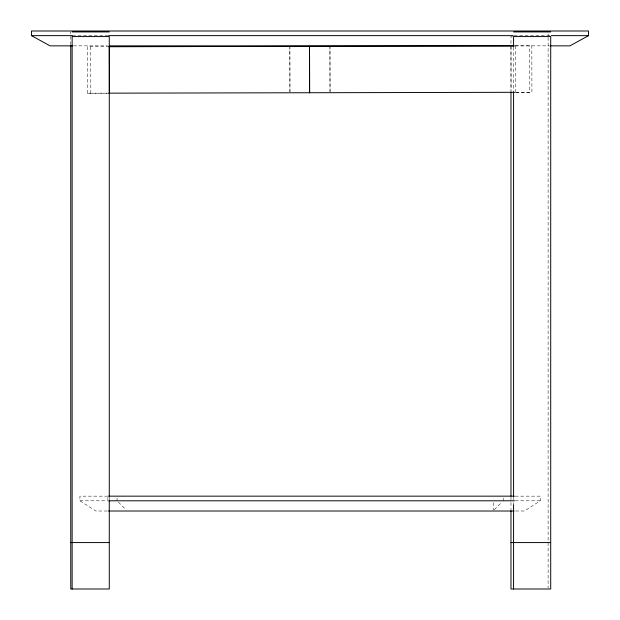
<?xml version="1.0" encoding="UTF-8"?>
<svg xmlns="http://www.w3.org/2000/svg" width="620" height="620" viewBox="0 0 620 620"><rect width="100%" height="100%" fill="white"/><g stroke="black" fill="none" stroke-linecap="round" stroke-linejoin="round"><path stroke-width="0.46" stroke-dasharray="3.1 2.33" d="M494.334 509.648L501.828 502.161M515.259 496.155L540.322 496.155L540.322 500.797L524.404 511.012L514.561 511.012M109.298 46.748L87.42 46.787L87.513 93.202L109.376 93.171M515.096 45.888L531.821 45.849L531.913 92.272L515.173 92.31M87.513 93.202L108.027 93.171M72.517 35.642L107.694 35.642M514.182 35.642L550.289 35.642M71.168 36.572L70.757 36.572L70.757 45.276M512.577 36.572L510.973 36.572L510.973 90.752M73.486 45.857L107.314 45.857M515.538 45.857L549.243 45.857M515.716 92.279L529.643 92.279L529.565 45.857M107.702 496.155L79.918 496.155L79.918 500.797L95.837 511.012L108.019 511.012M79.918 500.797L107.702 500.797M515.259 500.797L540.322 500.797M118.42 502.161L125.907 509.648M515.46 45.888L515.553 92.31M510.996 46.826L511.074 90.35M90.729 46.787L90.807 93.209M548.111 33.782L548.111 35.642M548.111 37.541L548.111 541.609M548.111 542.577L548.111 588.031M513.569 47.213L513.569 90.752M513.569 497.108L513.569 504.843M510.973 497.108L510.973 509.679M503.184 498.015L503.184 500.797M493.505 502.657L493.505 510.082M117.056 498.015L117.056 500.797M109.275 497.108L109.275 500.007M107.895 497.108L107.895 500.007M70.757 31.93L70.757 33.782M330.049 91.729L329.949 47.244L330.018 91.737M289.959 91.806L289.865 47.322L289.935 91.806"/><path stroke-width="0.93" d="M72.532 45.857L50.057 45.857L31.465 35.642L31.465 31L588.535 31L588.535 35.642L569.943 45.857L550.126 45.857M108.725 46.74L514.491 45.888M108.818 93.163L514.585 92.31M72.137 31.93L109.275 31.93M513.569 31.93L550.707 31.93M31.465 35.642L72.517 35.642M108.632 35.642L513.244 35.642M551.219 35.642L588.535 35.642M109.213 45.857L513.639 45.857M108.562 496.155L514.461 496.155M108.655 500.797L514.461 500.797M108.508 511.012L514.096 511.012M70.757 542.577L109.275 542.577M510.973 542.577L550.707 542.577M109.298 46.748L109.376 93.171M513.569 46.244L513.569 36.572L550.707 36.572L550.707 589L510.973 589L510.973 510.647M513.569 91.721L513.569 496.139M513.569 504.843L513.569 589M510.973 91.721L510.973 496.139M109.275 496.139L109.275 36.572L72.137 36.572L72.137 589M109.275 500.976L109.275 589L70.757 589L70.757 45.276M309.62 92.744L309.527 46.322L309.597 92.744"/></g></svg>
